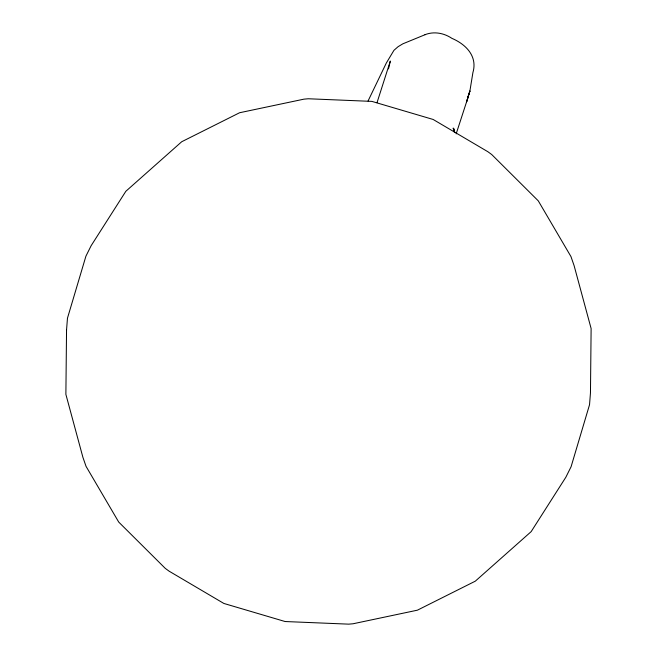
<?xml version="1.0" encoding="UTF-8"?>
<svg xmlns="http://www.w3.org/2000/svg" width="657" height="657" viewBox="0 0 657 657"><rect width="100%" height="100%" fill="white"/><g stroke="black" fill="none" stroke-linecap="round" stroke-linejoin="round"><path stroke-width="0.99" d="M388.501 68.886L390.332 61.044L376.995 102.73M468.006 97.425L468.564 95.741L456.163 133.888M467.275 99.683L466.486 102.106L469.878 91.109L472.9 72.615C477.738 56.313 465.961 44.331 451.917 38.361C444.042 33.072 433.99 31.109 424.989 34.706M368.051 101.006L386.316 63.031L393.954 50.31L398.126 46.663L402.864 43.814L425.383 34.575M454.775 132.542L453.174 128.099L454.348 131.991M454.439 132.188L453.659 128.329L453.856 131.367M66.546 329.954L65.881 394.364L82.905 457.321L86.042 466.347L118.72 522.069L165.277 568.379L169.104 571.171L223.865 603.454L285.113 621.53L348.695 624.15L353.039 623.772L417.409 610.181L475.298 581.174L531.16 531.628L565.841 477.245L571.081 466.749L589.534 404.728L590.462 392.968L591.119 328.549L574.095 265.6L570.958 256.575L538.28 200.853L491.723 154.535L487.896 151.742L433.135 119.459L371.887 101.392L308.305 98.764L303.961 99.15L239.591 112.741L181.702 141.74L125.84 191.294L91.159 245.669L85.919 256.164L67.466 318.185L66.546 329.954M469.878 91.109L467.628 98.148L469.878 91.109M468.384 96.275L467.546 98L468.384 96.275"/></g></svg>
